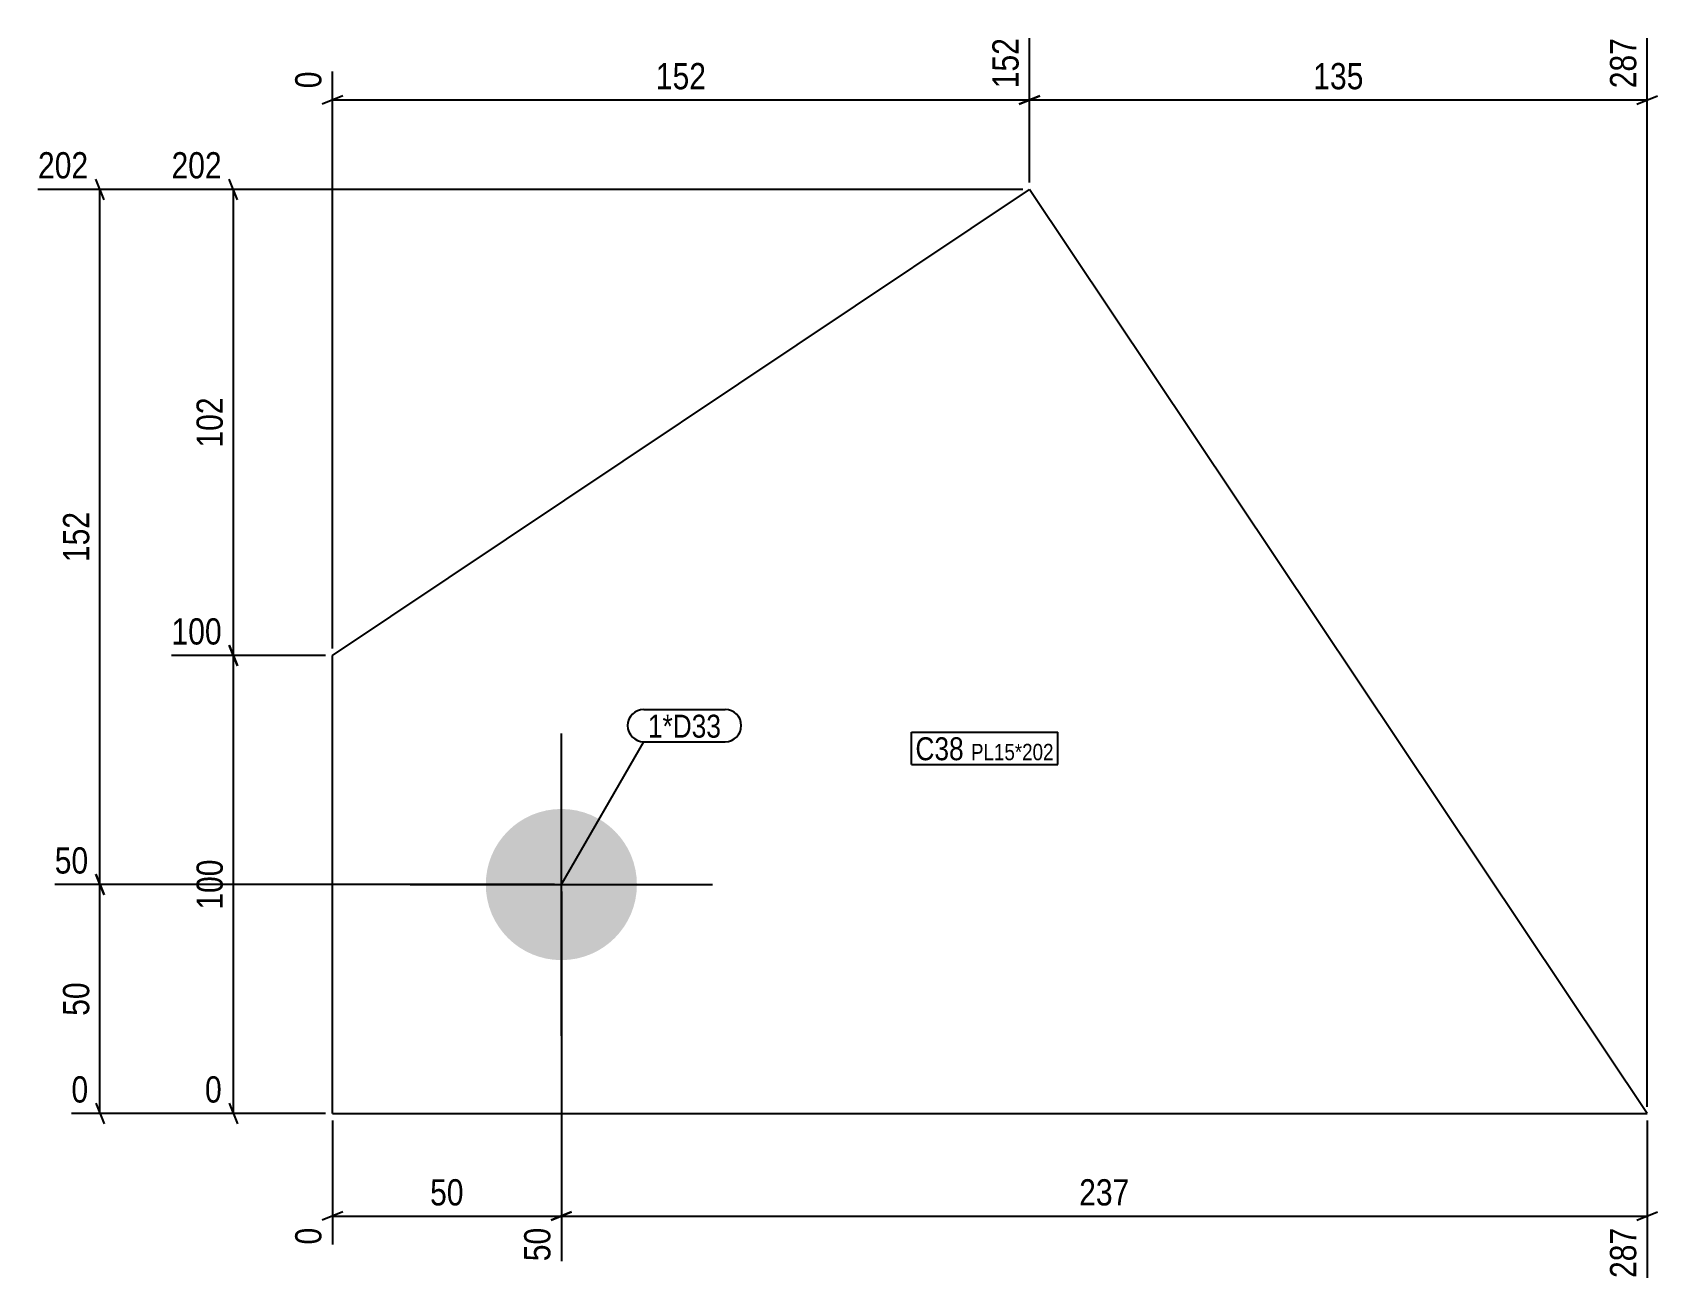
# Model space of a CAD drawing. Header units: millimetres. Extents: x 3 to 358, y 3 to 276.
import ezdxf

# ---------------------------------------------------------------- set-up
doc = ezdxf.new("R2010")
doc.units = ezdxf.units.MM
for name, color, linetype in [('MÅLSÆTNING', 7, 'Continuous'), ('STÅL', 7, 'Continuous'), ('TEKST', 7, 'Continuous')]:
    doc.layers.add(name, color=color, linetype=linetype)
doc.styles.add('Arial Narrow', font='ARIALN.TTF', dxfattribs={"height": 0.2})

msp = doc.modelspace()

# ---------------------------------------------------------------- hatches: boundary and pattern name
at = {"layer": 'STÅL', "linetype": 'Continuous'}
msp.add_hatch(color=3, dxfattribs=at).paths.add_polyline_path([(118.79, 106.9, -1), (118.79, 73.9, -1)])

# ---------------------------------------------------------------- linework, layer by layer
at = {"layer": 'MÅLSÆTNING', "color": 7, "linetype": 'Continuous'}
for p, q in [((221.04, 243.67), (221.04, 275.22)), ((221.04, 243.67), (221.04, 275.22)), ((355.92, 41.9), (355.92, 275.22)), ((68.79, 141.9), (68.79, 267.91)), ((71.04, 262.6), (66.54, 260.8)), ((223.29, 262.6), (218.79, 260.8)), ((218.79, 260.8), (223.29, 262.6)), ((353.67, 260.8), (358.17, 262.6)), ((68.79, 261.7), (221.04, 261.7)), ((221.04, 261.7), (355.92, 261.7)), ((18.92, 239.92), (17.12, 244.42)), ((18.02, 90.4), (18.02, 242.17)), ((219.54, 242.17), (33.66, 242.17)), ((48.07, 239.92), (46.27, 244.42)), ((47.17, 140.4), (47.17, 242.17)), ((46.27, 142.65), (48.07, 138.15)), ((48.07, 138.15), (46.27, 142.65)), ((67.29, 140.4), (33.66, 140.4)), ((67.29, 140.4), (33.66, 140.4)), ((47.17, 40.4), (47.17, 140.4)), ((17.12, 92.65), (18.92, 88.15)), ((18.92, 88.15), (17.12, 92.65)), ((117.29, 90.4), (8.16, 90.4)), ((18.02, 40.4), (18.02, 90.4)), ((118.79, 88.9), (118.79, 8.16)), ((118.79, 88.9), (118.79, 8.16)), ((17.12, 42.65), (18.92, 38.15)), ((46.27, 42.65), (48.07, 38.15)), ((67.29, 40.4), (40.97, 40.4)), ((68.79, 38.9), (68.79, 11.81)), ((355.92, 38.9), (355.92, 4.5)), ((71.04, 18.92), (66.54, 17.12)), ((68.79, 18.02), (118.79, 18.02)), ((121.04, 18.92), (116.54, 17.12)), ((116.54, 17.12), (121.04, 18.92)), ((118.79, 18.02), (355.92, 18.02)), ((353.67, 17.12), (358.17, 18.92))]:
    msp.add_line(p, q, dxfattribs=at)
at = {"layer": 'STÅL', "color": 2, "linetype": 'Continuous'}
for p, q in [((68.79, 140.4), (221.04, 242.17)), ((355.92, 40.4), (221.04, 242.17)), ((68.79, 40.4), (68.79, 140.4)), ((68.79, 40.4), (355.92, 40.4))]:
    msp.add_line(p, q, dxfattribs=at)
at = {"layer": 'STÅL', "color": 3, "linetype": 'Continuous'}
for p, q in [((118.79, 57.4), (118.79, 123.4)), ((85.79, 90.4), (151.79, 90.4))]:
    msp.add_line(p, q, dxfattribs=at)

# ---------------------------------------------------------------- wipeouts: each hides what was drawn before it
at = {"color": 0}
for points in [[(153.67, 122.47), (153.67, 127.72), (137.69, 127.72), (137.69, 122.47)], [(206.67, 117.54), (206.67, 122.79), (196.12, 122.79), (196.12, 117.54)]]:
    msp.add_wipeout(points, dxfattribs=at).dxf.layer = 'TEKST'

# ---------------------------------------------------------------- next in the draw order: wipeouts: each hides what was drawn before it
at = {"color": 0, "linetype": 'Continuous'}
for points in [[(219.84, 276.42), (211.44, 276.42), (211.44, 263.05), (219.84, 263.05)], [(354.72, 276.42), (346.32, 276.42), (346.32, 263.05), (354.72, 263.05)], [(67.59, 269.11), (59.19, 269.11), (59.19, 263.05), (67.59, 263.05)], [(45.82, 243.37), (45.82, 251.77), (32.46, 251.77), (32.46, 243.37)], [(45.82, 141.6), (45.82, 150), (32.46, 150), (32.46, 141.6)], [(45.82, 41.6), (45.82, 50), (39.77, 50), (39.77, 41.6)], [(67.59, 16.67), (59.19, 16.67), (59.19, 10.61), (67.59, 10.61)], [(117.59, 16.67), (109.19, 16.67), (109.19, 6.96), (117.59, 6.96)], [(354.72, 16.67), (346.32, 16.67), (346.32, 3.3), (354.72, 3.3)]]:
    msp.add_wipeout(points, dxfattribs=at).dxf.layer = 'MÅLSÆTNING'
at = {"color": 0}
for points, layer in [([(151.6, 262.83), (151.6, 271.23), (138.23, 271.23), (138.23, 262.83)], 'MÅLSÆTNING'), ([(295.16, 262.83), (295.16, 271.23), (281.79, 271.23), (281.79, 262.83)], 'MÅLSÆTNING'), ([(46.05, 197.97), (37.65, 197.97), (37.65, 184.6), (46.05, 184.6)], 'MÅLSÆTNING'), ([(16.89, 172.97), (8.49, 172.97), (8.49, 159.6), (16.89, 159.6)], 'MÅLSÆTNING'), ([(46.05, 97.08), (37.65, 97.08), (37.65, 83.71), (46.05, 83.71)], 'MÅLSÆTNING'), ([(16.89, 70.25), (8.49, 70.25), (8.49, 60.54), (16.89, 60.54)], 'MÅLSÆTNING'), ([(98.64, 19.14), (98.64, 27.54), (88.93, 27.54), (88.93, 19.14)], 'MÅLSÆTNING'), ([(244.04, 19.14), (244.04, 27.54), (230.67, 27.54), (230.67, 19.14)], 'MÅLSÆTNING'), ([(153.67, 122.47), (153.67, 127.72), (137.69, 127.72), (137.69, 122.47)], 'TEKST'), ([(206.67, 117.54), (206.67, 122.79), (196.12, 122.79), (196.12, 117.54)], 'TEKST')]:
    msp.add_wipeout(points, dxfattribs=at).dxf.layer = layer

# ---------------------------------------------------------------- next in the draw order: linework, layer by layer
at = {"layer": 'MÅLSÆTNING', "color": 7, "linetype": 'Continuous'}
for p, q in [((219.54, 242.17), (4.5, 242.17)), ((117.29, 90.4), (8.16, 90.4)), ((67.29, 40.4), (11.81, 40.4))]:
    msp.add_line(p, q, dxfattribs=at)
at = {"layer": 'TEKST', "color": 7, "linetype": 'Continuous'}
for p, q in [((136.79, 128.62), (154.57, 128.62)), ((118.79, 90.4), (136.79, 121.57)), ((136.79, 121.57), (154.57, 121.57)), ((195.22, 123.69), (227.19, 123.69)), ((195.22, 116.64), (195.22, 123.69))]:
    msp.add_line(p, q, dxfattribs=at)
for centre, start, end in [((136.79, 125.1), 90, 270), ((154.57, 125.1), 270, 90)]:
    msp.add_arc(centre, 3.52, start, end, dxfattribs=at)

# ---------------------------------------------------------------- next in the draw order: texts
at = {"layer": 'MÅLSÆTNING', "color": 3, "linetype": 'Continuous', "style": 'Arial Narrow'}
for s, height, p in [('152', 5.727, (218.64, 264.25)), ('287', 5.727, (353.52, 264.25)), ('0', 5.73, (66.39, 264.25)), ('0', 5.73, (66.39, 11.81)), ('50', 5.727, (116.39, 8.16)), ('287', 5.727, (353.52, 4.5))]:
    msp.add_text(s, height=height, rotation=90.0002, dxfattribs=at).set_placement(p)
at = {"layer": 'MÅLSÆTNING', "color": 3, "style": 'Arial Narrow'}
for s, p in [('152', (139.43, 264.03)), ('135', (282.99, 264.03)), ('50', (90.13, 20.34)), ('237', (231.87, 20.34))]:
    msp.add_text(s, height=5.727, dxfattribs=at).set_placement(p)
at = {"layer": 'MÅLSÆTNING', "color": 3, "linetype": 'Continuous', "style": 'Arial Narrow'}
for s, height, p in [('202', 5.727, (33.66, 244.57)), ('100', 5.727, (33.66, 142.8)), ('0', 5.73, (40.97, 42.8))]:
    msp.add_text(s, height=height, dxfattribs=at).set_placement(p)
at = {"layer": 'MÅLSÆTNING', "color": 3, "style": 'Arial Narrow'}
for s, p in [('102', (44.85, 185.8)), ('152', (15.69, 160.8)), ('100', (44.85, 84.91)), ('50', (15.69, 61.74))]:
    msp.add_text(s, height=5.727, rotation=90.0002, dxfattribs=at).set_placement(p)
at = {"layer": 'TEKST', "color": 3, "style": 'Arial Narrow'}
for s, p in [('1*D33', (137.69, 122.47)), ('C38', (196.12, 117.54))]:
    msp.add_text(s, height=5.011, dxfattribs=at).set_placement(p)

# ---------------------------------------------------------------- next in the draw order: wipeouts: each hides what was drawn before it
at = {"color": 0}
msp.add_wipeout([(226.29, 117.54), (226.29, 121.29), (208.25, 121.29), (208.25, 117.54)], dxfattribs=at).dxf.layer = 'TEKST'

# ---------------------------------------------------------------- next in the draw order: wipeouts: each hides what was drawn before it
at = {"color": 0, "linetype": 'Continuous'}
for points in [[(16.67, 243.37), (16.67, 251.77), (3.3, 251.77), (3.3, 243.37)], [(16.67, 91.6), (16.67, 100), (6.96, 100), (6.96, 91.6)], [(16.67, 41.6), (16.67, 50), (10.61, 50), (10.61, 41.6)]]:
    msp.add_wipeout(points, dxfattribs=at).dxf.layer = 'MÅLSÆTNING'
at = {"color": 0}
msp.add_wipeout([(226.29, 117.54), (226.29, 121.29), (208.25, 121.29), (208.25, 117.54)], dxfattribs=at).dxf.layer = 'TEKST'

# ---------------------------------------------------------------- next in the draw order: linework, layer by layer
at = {"layer": 'TEKST', "color": 7, "linetype": 'Continuous'}
for p, q in [((227.19, 116.64), (227.19, 123.69)), ((195.22, 116.64), (227.19, 116.64))]:
    msp.add_line(p, q, dxfattribs=at)

# ---------------------------------------------------------------- next in the draw order: texts
at = {"layer": 'MÅLSÆTNING', "color": 3, "linetype": 'Continuous', "style": 'Arial Narrow'}
for s, height, p in [('202', 5.727, (4.5, 244.57)), ('50', 5.727, (8.16, 92.8)), ('0', 5.73, (11.81, 42.8))]:
    msp.add_text(s, height=height, dxfattribs=at).set_placement(p)
at = {"layer": 'TEKST', "color": 3, "style": 'Arial Narrow'}
msp.add_text('PL15*202', height=3.579, dxfattribs=at).set_placement((208.25, 117.54))

doc.saveas('drawing.dxf')
